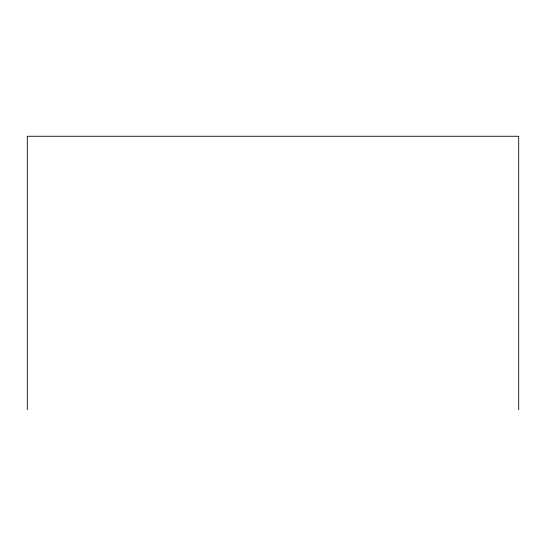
<?xml version="1.0" encoding="UTF-8"?>
<svg xmlns="http://www.w3.org/2000/svg" width="546" height="546" viewBox="0 0 546 546"><rect width="100%" height="100%" fill="white"/><g stroke="black" fill="none" stroke-linecap="round" stroke-linejoin="round"><path stroke-width="0.82" d="M518.7 409.739L518.7 136.261L27.3 136.261L27.3 409.739"/></g></svg>
